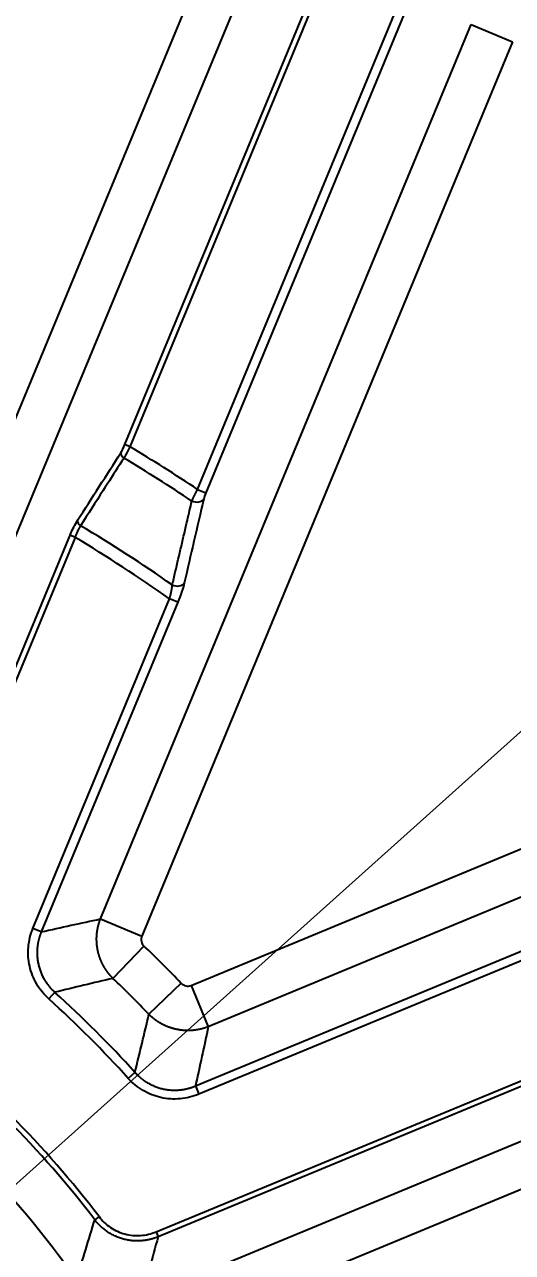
# Model space of a CAD drawing. Header units: millimetres. Extents: x 18 to 755, y 19 to 576.
# Drawn here: x 636.4 to 663.2, y 267.4 to 334.9 of the extents above; entities that cross this region are included whole.
import ezdxf

# ---------------------------------------------------------------- set-up
doc = ezdxf.new("R2010")
doc.units = ezdxf.units.MM
doc.layers.add('1', color=7, linetype='Continuous', true_color=0xffffff)
doc.styles.add('Arial', font='Arial')
doc.dimstyles.get("Standard").update_dxf_attribs({"dimtxt": 0.18, "dimasz": 0.18, "dimexe": 0.18, "dimexo": 0.0625, "dimgap": 0.09, "dimtad": 0, "dimtih": 1, "dimtoh": 1, "dimdec": 4, "dimzin": 0, "dimdsep": 46, "dimtxsty": 'Standard', "dimcen": 0.09, "dimadec": 0, "dimazin": 0, "dimtfac": 1, "dimtdec": 4, "dimtofl": 0, "dimtmove": 0, "dimatfit": 3, "dimfxl": 1, "dimtolj": 1, "dimtzin": 0, "dimarcsym": 0})

# ---------------------------------------------------------------- blocks, each defined once
blk = doc.blocks.new('_U0')
at = {"layer": '1', "color": 18, "linetype": 'Continuous', "lineweight": 13}
for p, q in [((700.69, 329.267), (735.405, 360.387)), ((493.69, 143.7), (700.69, 329.267)), ((493.69, 143.7), (695.478, 324.594))]:
    blk.add_line(p, q, dxfattribs=at)
at = {"layer": '1', "color": 18}
for points in [[(696.257, 323.726), (694.699, 325.463), (700.69, 329.267)], [(498.124, 149.241), (499.681, 147.504), (493.69, 143.7)]]:
    blk.add_solid(points, dxfattribs=at)
at = {"layer": 'Defpoints', "color": 0}
for p in [(700.69, 329.267), (493.69, 143.7)]:
    blk.add_point(p, dxfattribs=at)
at = {"layer": '1', "color": 18, "lineweight": -3, "insert": (708.25, 350.86), "char_height": 7, "attachment_point": 1, "rotation": 41.87487, "style": 'Arial'}
blk.add_mtext('\\A1;%%c278', dxfattribs=at)
blk = doc.blocks.new('_U13')
at = {"layer": '1', "color": 18, "linetype": 'Continuous', "lineweight": 13}
for p, q in [((602.305, 316.784), (620.6, 353.631)), ((595.189, 302.453), (599.191, 310.514)), ((592.076, 296.183), (588.963, 289.914))]:
    blk.add_line(p, q, dxfattribs=at)
at = {"layer": '1', "color": 18}
for points in [[(601.26, 317.303), (603.35, 316.265), (599.191, 310.514)], [(593.121, 295.664), (591.031, 296.702), (595.189, 302.453)]]:
    blk.add_solid(points, dxfattribs=at)
at = {"layer": 'Defpoints', "color": 0}
for p in [(599.191, 310.514), (595.189, 302.453)]:
    blk.add_point(p, dxfattribs=at)
at = {"layer": '1', "color": 18, "lineweight": -3, "insert": (595.384, 327.653), "char_height": 7, "attachment_point": 1, "rotation": 63.59408, "style": 'Arial'}
blk.add_mtext('\\A1; %%c9 \\fArial|b0|i0;\\C18;\\H7.00;\\fArial|b0|i0;x 2\\fArial|b0|i0;\\H7.00;\\C18;', dxfattribs=at)

msp = doc.modelspace()

# ---------------------------------------------------------------- linework, layer by layer
at = {"layer": '1', "color": 7, "lineweight": -3}
for p, q in [((641.889, 311.847), (655.052, 343.626)), ((655.325, 343.513), (642.162, 311.733)), ((623.326, 282.995), (648.098, 342.804)), ((650.373, 341.862), (625.601, 282.053)), ((645.877, 309.385), (658.79, 340.558)), ((659.245, 340.369), (646.332, 309.196)), ((640.542, 285.762), (660.915, 334.946)), ((660.915, 334.946), (663.19, 334.004)), ((663.19, 334.004), (642.816, 284.82)), ((642.162, 311.733), (641.889, 311.847)), ((645.877, 309.385), (646.332, 309.196)), ((628.988, 283.003), (638.87, 306.861)), ((639.143, 306.748), (629.261, 282.89)), ((639.143, 306.748), (638.87, 306.861)), ((636.831, 285.241), (644.341, 303.371)), ((644.796, 303.182), (637.285, 285.052)), ((644.796, 303.182), (644.341, 303.371)), ((645.526, 282.11), (694.71, 302.483)), ((695.652, 300.209), (646.468, 279.835)), ((642.759, 264.895), (702.567, 289.67)), ((703.509, 287.395), (643.701, 262.621)), ((640.542, 285.762), (642.816, 284.82)), ((637.285, 285.052), (636.831, 285.241)), ((642.931, 284.275), (641.228, 282.497)), ((645.759, 276.579), (663.889, 284.089)), ((664.078, 283.634), (645.948, 276.124)), ((638.035, 281.729), (637.705, 281.363)), ((644.982, 282.224), (643.203, 280.522)), ((645.526, 282.11), (646.468, 279.835)), ((643.596, 268.556), (667.453, 278.438)), ((667.566, 278.165), (643.709, 268.283)), ((642.435, 277.329), (642.07, 276.999)), ((645.759, 276.579), (645.948, 276.124)), ((640.462, 269.402), (640.227, 269.224)), ((643.596, 268.556), (643.709, 268.283))]:
    msp.add_line(p, q, dxfattribs=at)
for radius, start, end in [(136.863, 270, 90), (129, 270, 90), (139, 23.48051, 66.51949), (87.664, 56.26289, 59.13612), (86.957, 56.19951, 59.1123), (82.543, 55.03886, 59.20633), (81.836, 54.81913, 59.16), (66.153, 43.74355, 46.25645), (63.691, 43.74355, 46.25645), (60.954, 42.07411, 47.92589), (60.462, 42.07411, 47.92589), (54.37, 37.26196, 52.7399), (54.075, 37.26196, 52.7399), (51.309, 35.02226, 54.97959), (48.847, 35.02226, 54.97959)]:
    msp.add_arc((597.19, 236.483), radius, start, end, dxfattribs=at)
for centre, major_axis, ratio, start_param, end_param in [((641.939, 311.29), (0.253, -0.162), 0.706939, 3.389646, 4.734138), ((645.761, 309.037), (-0.487, 0.113), 0.68293, 1.317125, 2.901578), ((639.556, 307.571), (0.253, -0.162), 0.706921, 3.38964, 4.735291), ((644.692, 304.421), (-0.487, 0.113), 0.680219, 1.304161, 2.902421)]:
    msp.add_ellipse(centre, major_axis=major_axis, ratio=ratio, start_param=start_param, end_param=end_param, dxfattribs=at)
for points in [[(639.284, 307.684), (640.078, 308.924), (640.872, 310.164), (641.666, 311.403)], [(641.666, 311.403), (641.737, 311.513), (641.818, 311.675), (641.889, 311.847)], [(646.216, 308.848), (645.861, 307.312), (645.505, 305.773), (645.146, 304.232)], [(646.332, 309.196), (646.28, 309.07), (646.239, 308.945), (646.216, 308.848)], [(637.285, 285.052), (638.374, 285.298), (639.46, 285.534), (640.542, 285.762)], [(641.228, 282.497), (640.166, 282.25), (639.102, 281.994), (638.035, 281.729)], [(642.435, 277.329), (642.701, 278.395), (642.957, 279.46), (643.203, 280.522)], [(646.468, 279.835), (646.241, 278.753), (646.005, 277.668), (645.759, 276.579)], [(639.208, 265.929), (639.562, 267.031), (639.901, 268.129), (640.227, 269.224)], [(643.709, 268.283), (643.405, 267.159), (643.089, 266.03), (642.759, 264.895)]]:
    msp.add_open_spline(points, degree=3, dxfattribs=at)
for points, knots in [([(642.162, 311.733), (642.16, 311.729), (642.155, 311.719), (642.149, 311.705), (642.142, 311.691), (642.136, 311.677), (642.129, 311.664), (642.122, 311.65), (642.116, 311.636), (642.109, 311.622), (642.102, 311.609), (642.096, 311.595), (642.089, 311.581), (642.082, 311.568), (642.076, 311.555), (642.069, 311.541), (642.063, 311.528), (642.056, 311.515), (642.049, 311.502), (642.043, 311.489), (642.036, 311.476), (642.03, 311.463), (642.023, 311.451), (642.016, 311.438), (642.01, 311.426), (642.003, 311.413), (641.997, 311.401), (641.991, 311.389), (641.984, 311.377), (641.978, 311.365), (641.971, 311.353), (641.965, 311.341), (641.959, 311.33), (641.953, 311.318), (641.946, 311.307), (641.94, 311.295), (641.934, 311.284), (641.928, 311.273), (641.922, 311.263), (641.916, 311.252), (641.91, 311.241), (641.904, 311.231), (641.898, 311.22), (641.892, 311.21), (641.886, 311.2), (641.88, 311.19), (641.874, 311.181), (641.869, 311.171), (641.863, 311.162), (641.858, 311.152), (641.852, 311.143), (641.846, 311.134), (641.841, 311.125), (641.836, 311.116), (641.832, 311.111), (641.83, 311.108)], [0, 0, 0, 0, 0.019752, 0.039468, 0.059149, 0.078794, 0.098404, 0.117979, 0.137519, 0.157024, 0.176494, 0.195929, 0.21533, 0.234696, 0.254027, 0.273324, 0.292586, 0.311814, 0.331008, 0.350168, 0.369294, 0.388386, 0.407444, 0.426468, 0.445459, 0.464416, 0.48334, 0.50223, 0.521087, 0.539911, 0.558701, 0.577459, 0.596184, 0.614876, 0.633535, 0.652162, 0.670756, 0.689317, 0.707847, 0.726344, 0.744809, 0.763242, 0.781643, 0.800012, 0.818349, 0.836655, 0.854929, 0.873172, 0.891384, 0.909564, 0.927713, 0.945831, 0.963918, 0.981974, 1, 1, 1, 1]), ([(641.83, 311.108), (641.754, 310.989), (641.678, 310.87), (641.296, 310.274), (640.991, 309.798), (640.273, 308.677), (639.86, 308.033), (639.448, 307.389)], [0, 0, 0, 0, 0.096089, 0.096089, 0.480447, 0.480447, 1, 1, 1, 1]), ([(645.565, 308.743), (645.566, 308.747), (645.569, 308.754), (645.574, 308.765), (645.579, 308.775), (645.583, 308.786), (645.588, 308.797), (645.593, 308.808), (645.598, 308.819), (645.603, 308.83), (645.608, 308.842), (645.613, 308.853), (645.618, 308.864), (645.623, 308.875), (645.629, 308.886), (645.634, 308.897), (645.639, 308.908), (645.644, 308.919), (645.649, 308.93), (645.655, 308.941), (645.66, 308.952), (645.665, 308.963), (645.67, 308.974), (645.675, 308.985), (645.681, 308.996), (645.686, 309.007), (645.691, 309.018), (645.696, 309.028), (645.701, 309.039), (645.707, 309.049), (645.712, 309.06), (645.717, 309.07), (645.722, 309.081), (645.727, 309.091), (645.732, 309.101), (645.737, 309.112), (645.742, 309.122), (645.747, 309.132), (645.752, 309.142), (645.757, 309.151), (645.762, 309.161), (645.767, 309.171), (645.772, 309.18), (645.776, 309.19), (645.781, 309.199), (645.786, 309.208), (645.791, 309.218), (645.795, 309.227), (645.8, 309.236), (645.804, 309.244), (645.809, 309.253), (645.813, 309.262), (645.818, 309.27), (645.822, 309.279), (645.826, 309.287), (645.83, 309.295), (645.835, 309.303), (645.839, 309.311), (645.843, 309.319), (645.847, 309.327), (645.851, 309.334), (645.855, 309.342), (645.859, 309.349), (645.863, 309.357), (645.866, 309.364), (645.87, 309.371), (645.874, 309.378), (645.876, 309.382), (645.877, 309.385)], [0, 0, 0, 0, 0.020582, 0.040997, 0.061245, 0.081326, 0.10124, 0.120987, 0.140566, 0.159978, 0.179224, 0.198302, 0.217213, 0.235957, 0.254534, 0.272943, 0.291186, 0.309261, 0.32717, 0.344911, 0.362485, 0.379892, 0.397132, 0.414205, 0.431111, 0.447849, 0.464421, 0.480825, 0.497062, 0.513133, 0.529036, 0.544772, 0.56034, 0.575742, 0.590977, 0.606044, 0.620945, 0.635678, 0.650245, 0.664644, 0.678876, 0.692941, 0.706839, 0.72057, 0.734134, 0.74753, 0.76076, 0.773823, 0.786718, 0.799447, 0.812008, 0.824403, 0.83663, 0.84869, 0.860584, 0.87231, 0.883869, 0.895262, 0.906487, 0.917545, 0.928436, 0.939161, 0.949718, 0.960108, 0.970332, 0.980388, 0.990277, 1, 1, 1, 1]), ([(644.489, 304.131), (644.545, 304.369), (644.6, 304.606), (644.878, 305.795), (645.1, 306.745), (645.402, 308.044), (645.483, 308.394), (645.565, 308.743)], [0, 0, 0, 0, 0.154458, 0.154458, 0.772291, 0.772291, 1, 1, 1, 1]), ([(638.87, 306.861), (638.936, 307.02), (639.006, 307.174), (639.147, 307.456), (639.218, 307.582), (639.284, 307.684)], [0, 0, 0, 0, 0.5, 0.5, 1, 1, 1, 1]), ([(639.448, 307.389), (639.446, 307.386), (639.442, 307.381), (639.437, 307.372), (639.431, 307.363), (639.425, 307.354), (639.42, 307.345), (639.414, 307.335), (639.408, 307.326), (639.403, 307.316), (639.397, 307.306), (639.391, 307.296), (639.385, 307.286), (639.38, 307.276), (639.374, 307.265), (639.368, 307.255), (639.362, 307.244), (639.356, 307.233), (639.35, 307.222), (639.345, 307.211), (639.339, 307.199), (639.333, 307.188), (639.327, 307.176), (639.321, 307.165), (639.315, 307.153), (639.309, 307.141), (639.303, 307.129), (639.297, 307.116), (639.291, 307.104), (639.285, 307.091), (639.28, 307.079), (639.274, 307.066), (639.268, 307.053), (639.262, 307.04), (639.256, 307.027), (639.25, 307.014), (639.244, 307.001), (639.238, 306.987), (639.233, 306.974), (639.227, 306.96), (639.221, 306.947), (639.215, 306.933), (639.209, 306.919), (639.204, 306.905), (639.198, 306.891), (639.192, 306.877), (639.187, 306.863), (639.181, 306.849), (639.175, 306.835), (639.17, 306.82), (639.164, 306.806), (639.159, 306.792), (639.153, 306.777), (639.148, 306.762), (639.144, 306.753), (639.143, 306.748)], [0, 0, 0, 0, 0.018155, 0.036332, 0.05453, 0.072751, 0.090995, 0.109262, 0.127552, 0.145866, 0.164204, 0.182567, 0.200954, 0.219367, 0.237805, 0.256269, 0.27476, 0.293276, 0.31182, 0.330391, 0.348989, 0.367616, 0.38627, 0.404953, 0.423666, 0.442407, 0.461177, 0.479978, 0.498809, 0.51767, 0.536562, 0.555485, 0.57444, 0.593426, 0.612445, 0.631496, 0.650579, 0.669695, 0.688845, 0.708028, 0.727245, 0.746496, 0.765782, 0.785102, 0.804458, 0.823848, 0.843275, 0.862737, 0.882235, 0.90177, 0.921342, 0.94095, 0.960596, 0.980279, 1, 1, 1, 1]), ([(644.341, 303.371), (644.342, 303.376), (644.345, 303.387), (644.35, 303.403), (644.355, 303.419), (644.359, 303.436), (644.364, 303.453), (644.369, 303.47), (644.373, 303.487), (644.378, 303.505), (644.383, 303.523), (644.387, 303.541), (644.392, 303.559), (644.396, 303.577), (644.401, 303.596), (644.406, 303.615), (644.41, 303.634), (644.414, 303.653), (644.419, 303.673), (644.423, 303.693), (644.427, 303.712), (644.431, 303.732), (644.436, 303.753), (644.44, 303.776), (644.445, 303.802), (644.451, 303.832), (644.456, 303.861), (644.461, 303.889), (644.465, 303.918), (644.469, 303.946), (644.473, 303.974), (644.477, 304.001), (644.48, 304.028), (644.483, 304.054), (644.485, 304.08), (644.487, 304.106), (644.488, 304.122), (644.489, 304.131)], [0, 0, 0, 0, 0.019473, 0.039254, 0.059344, 0.079744, 0.100453, 0.121472, 0.142801, 0.16444, 0.186391, 0.208651, 0.231224, 0.254107, 0.277302, 0.300809, 0.324627, 0.348758, 0.373202, 0.397957, 0.423026, 0.448408, 0.474102, 0.50011, 0.538421, 0.576756, 0.615114, 0.653496, 0.691902, 0.730331, 0.768783, 0.80726, 0.84576, 0.884284, 0.922832, 0.961404, 1, 1, 1, 1]), ([(645.146, 304.232), (645.112, 304.086), (645.065, 303.92), (644.945, 303.56), (644.874, 303.372), (644.796, 303.182)], [0, 0, 0, 0, 0.5, 0.5, 1, 1, 1, 1]), ([(641.228, 282.497), (641.222, 282.503), (641.209, 282.516), (641.19, 282.536), (641.17, 282.556), (641.151, 282.576), (641.133, 282.596), (641.114, 282.616), (641.096, 282.637), (641.078, 282.657), (641.06, 282.678), (641.042, 282.699), (641.024, 282.72), (641.007, 282.742), (640.989, 282.763), (640.972, 282.785), (640.956, 282.807), (640.939, 282.829), (640.923, 282.851), (640.906, 282.873), (640.89, 282.895), (640.875, 282.918), (640.859, 282.94), (640.844, 282.963), (640.829, 282.986), (640.814, 283.009), (640.799, 283.032), (640.785, 283.055), (640.77, 283.078), (640.756, 283.101), (640.743, 283.125), (640.729, 283.149), (640.716, 283.172), (640.703, 283.196), (640.69, 283.22), (640.677, 283.244), (640.665, 283.268), (640.653, 283.292), (640.641, 283.316), (640.629, 283.34), (640.618, 283.364), (640.606, 283.388), (640.595, 283.413), (640.585, 283.437), (640.574, 283.462), (640.564, 283.486), (640.554, 283.511), (640.544, 283.535), (640.534, 283.56), (640.525, 283.585), (640.516, 283.609), (640.507, 283.634), (640.498, 283.659), (640.49, 283.683), (640.482, 283.708), (640.474, 283.733), (640.466, 283.758), (640.458, 283.782), (640.451, 283.807), (640.444, 283.832), (640.437, 283.857), (640.431, 283.881), (640.424, 283.906), (640.418, 283.931), (640.412, 283.955), (640.407, 283.98), (640.401, 284.005), (640.394, 284.036), (640.386, 284.076), (640.378, 284.122), (640.37, 284.17), (640.363, 284.217), (640.356, 284.265), (640.35, 284.313), (640.345, 284.362), (640.341, 284.411), (640.337, 284.46), (640.335, 284.509), (640.333, 284.559), (640.331, 284.609), (640.331, 284.659), (640.332, 284.709), (640.333, 284.759), (640.335, 284.81), (640.338, 284.861), (640.342, 284.911), (640.347, 284.962), (640.353, 285.013), (640.359, 285.064), (640.366, 285.114), (640.375, 285.165), (640.384, 285.216), (640.394, 285.266), (640.405, 285.317), (640.416, 285.367), (640.429, 285.417), (640.443, 285.467), (640.457, 285.517), (640.472, 285.567), (640.488, 285.616), (640.505, 285.665), (640.523, 285.714), (640.535, 285.746), (640.542, 285.762)], [0, 0, 0, 0, 0.007816, 0.015634, 0.023453, 0.031272, 0.039091, 0.046911, 0.05473, 0.062547, 0.070364, 0.078178, 0.08599, 0.0938, 0.101606, 0.109409, 0.117208, 0.125003, 0.132793, 0.140578, 0.148358, 0.156131, 0.163898, 0.171659, 0.179412, 0.187158, 0.194896, 0.202625, 0.210346, 0.218057, 0.22576, 0.233452, 0.241134, 0.248805, 0.256466, 0.264115, 0.271752, 0.279377, 0.286989, 0.294589, 0.302175, 0.309748, 0.317306, 0.324851, 0.33238, 0.339895, 0.347394, 0.354878, 0.362346, 0.369797, 0.377231, 0.384649, 0.392049, 0.399432, 0.406796, 0.414143, 0.42147, 0.428779, 0.436069, 0.443339, 0.45059, 0.45782, 0.46503, 0.47222, 0.479389, 0.486537, 0.493663, 0.500768, 0.514141, 0.527591, 0.541114, 0.55471, 0.568376, 0.58211, 0.595911, 0.609777, 0.623705, 0.637693, 0.65174, 0.665842, 0.679998, 0.694206, 0.708463, 0.722766, 0.737114, 0.751504, 0.765932, 0.780398, 0.794898, 0.809429, 0.82399, 0.838577, 0.853187, 0.867819, 0.882469, 0.897134, 0.911812, 0.926501, 0.941197, 0.955897, 0.9706, 0.985302, 1, 1, 1, 1]), ([(637.705, 281.363), (637.573, 281.483), (637.451, 281.611), (637.227, 281.886), (637.125, 282.033), (636.947, 282.337), (636.87, 282.495), (636.741, 282.822), (636.688, 282.994), (636.611, 283.338), (636.586, 283.512), (636.562, 283.863), (636.564, 284.041), (636.611, 284.571), (636.694, 284.912), (636.831, 285.241)], [0, 0, 0, 0, 0.125, 0.125, 0.25, 0.25, 0.375, 0.375, 0.5, 0.5, 0.625, 0.625, 0.75, 0.75, 1, 1, 1, 1]), ([(637.285, 285.052), (637.282, 285.044), (637.275, 285.027), (637.265, 285.002), (637.255, 284.977), (637.246, 284.952), (637.236, 284.927), (637.227, 284.902), (637.218, 284.877), (637.21, 284.852), (637.201, 284.826), (637.193, 284.801), (637.185, 284.776), (637.178, 284.751), (637.17, 284.725), (637.163, 284.7), (637.156, 284.675), (637.15, 284.65), (637.143, 284.624), (637.137, 284.599), (637.131, 284.574), (637.125, 284.549), (637.12, 284.523), (637.115, 284.498), (637.11, 284.473), (637.105, 284.448), (637.1, 284.423), (637.096, 284.398), (637.092, 284.373), (637.088, 284.348), (637.085, 284.323), (637.081, 284.298), (637.078, 284.274), (637.075, 284.249), (637.072, 284.224), (637.07, 284.2), (637.061, 284.107), (637.053, 283.947), (637.059, 283.719), (637.083, 283.494), (637.123, 283.272), (637.181, 283.054), (637.256, 282.841), (637.348, 282.632), (637.428, 282.483), (637.485, 282.388), (637.513, 282.344), (637.541, 282.301), (637.57, 282.257), (637.6, 282.214), (637.631, 282.172), (637.663, 282.129), (637.696, 282.087), (637.73, 282.045), (637.765, 282.004), (637.801, 281.963), (637.838, 281.923), (637.876, 281.883), (637.914, 281.843), (637.954, 281.804), (637.994, 281.766), (638.021, 281.741), (638.035, 281.729)], [0, 0, 0, 0, 0.007423, 0.014834, 0.022232, 0.029616, 0.036986, 0.044342, 0.051683, 0.059008, 0.066318, 0.073613, 0.08089, 0.088151, 0.095394, 0.10262, 0.109828, 0.117017, 0.124188, 0.131339, 0.13847, 0.145582, 0.152673, 0.159743, 0.166793, 0.17382, 0.180826, 0.18781, 0.194771, 0.201709, 0.208624, 0.215516, 0.222383, 0.229226, 0.236045, 0.242839, 0.249607, 0.31255, 0.375247, 0.437527, 0.499226, 0.560966, 0.623281, 0.686008, 0.748976, 0.763016, 0.777162, 0.791412, 0.805763, 0.820211, 0.834754, 0.849388, 0.864111, 0.878918, 0.893806, 0.908772, 0.923812, 0.938923, 0.954101, 0.969343, 0.984643, 1, 1, 1, 1]), ([(642.816, 284.82), (642.778, 284.728), (642.769, 284.626), (642.809, 284.434), (642.859, 284.344), (642.931, 284.275)], [0, 0, 0, 0, 0.5, 0.5, 1, 1, 1, 1]), ([(644.982, 282.224), (645.051, 282.152), (645.14, 282.103), (645.332, 282.062), (645.434, 282.071), (645.526, 282.11)], [0, 0, 0, 0, 0.5, 0.5, 1, 1, 1, 1]), ([(646.468, 279.835), (646.46, 279.832), (646.443, 279.825), (646.417, 279.815), (646.391, 279.806), (646.365, 279.796), (646.339, 279.787), (646.313, 279.779), (646.287, 279.77), (646.261, 279.762), (646.234, 279.754), (646.208, 279.746), (646.181, 279.738), (646.155, 279.731), (646.128, 279.724), (646.102, 279.717), (646.075, 279.71), (646.048, 279.704), (646.021, 279.698), (645.995, 279.692), (645.968, 279.686), (645.941, 279.681), (645.914, 279.676), (645.887, 279.671), (645.86, 279.666), (645.833, 279.662), (645.806, 279.658), (645.779, 279.654), (645.752, 279.65), (645.725, 279.647), (645.698, 279.643), (645.671, 279.641), (645.644, 279.638), (645.617, 279.636), (645.59, 279.633), (645.563, 279.631), (645.536, 279.63), (645.509, 279.628), (645.482, 279.627), (645.455, 279.626), (645.428, 279.625), (645.402, 279.625), (645.375, 279.625), (645.348, 279.625), (645.322, 279.625), (645.295, 279.625), (645.269, 279.626), (645.242, 279.627), (645.216, 279.628), (645.189, 279.629), (645.163, 279.631), (645.137, 279.633), (645.111, 279.635), (645.085, 279.637), (645.059, 279.639), (645.033, 279.642), (645.007, 279.645), (644.982, 279.648), (644.956, 279.651), (644.931, 279.655), (644.905, 279.659), (644.88, 279.663), (644.855, 279.667), (644.83, 279.671), (644.805, 279.676), (644.78, 279.68), (644.755, 279.685), (644.723, 279.692), (644.684, 279.7), (644.638, 279.711), (644.591, 279.723), (644.545, 279.736), (644.499, 279.749), (644.452, 279.763), (644.406, 279.778), (644.359, 279.794), (644.313, 279.81), (644.266, 279.828), (644.22, 279.846), (644.174, 279.865), (644.128, 279.885), (644.082, 279.905), (644.037, 279.927), (643.991, 279.949), (643.946, 279.973), (643.902, 279.997), (643.857, 280.021), (643.813, 280.047), (643.769, 280.073), (643.725, 280.101), (643.682, 280.129), (643.64, 280.157), (643.597, 280.187), (643.555, 280.217), (643.514, 280.248), (643.473, 280.28), (643.433, 280.312), (643.393, 280.346), (643.354, 280.379), (643.315, 280.414), (643.277, 280.449), (643.24, 280.485), (643.216, 280.509), (643.203, 280.522)], [0, 0, 0, 0, 0.007817, 0.015635, 0.023454, 0.031273, 0.039093, 0.046913, 0.054732, 0.06255, 0.070367, 0.078181, 0.085994, 0.093804, 0.10161, 0.109414, 0.117213, 0.125008, 0.132798, 0.140583, 0.148363, 0.156137, 0.163904, 0.171664, 0.179418, 0.187164, 0.194902, 0.202631, 0.210352, 0.218064, 0.225766, 0.233458, 0.24114, 0.248812, 0.256472, 0.264121, 0.271758, 0.279383, 0.286995, 0.294595, 0.302181, 0.309754, 0.317312, 0.324857, 0.332386, 0.339901, 0.3474, 0.354883, 0.362351, 0.369802, 0.377236, 0.384654, 0.392054, 0.399436, 0.4068, 0.414146, 0.421474, 0.428782, 0.436072, 0.443342, 0.450592, 0.457822, 0.465032, 0.472222, 0.47939, 0.486537, 0.493663, 0.500768, 0.514142, 0.527592, 0.541116, 0.554712, 0.568379, 0.582114, 0.595915, 0.609781, 0.623709, 0.637698, 0.651745, 0.665848, 0.680004, 0.694212, 0.708469, 0.722773, 0.73712, 0.75151, 0.765939, 0.780404, 0.794904, 0.809435, 0.823996, 0.838582, 0.853192, 0.867824, 0.882473, 0.897138, 0.911816, 0.926504, 0.941199, 0.955899, 0.970601, 0.985302, 1, 1, 1, 1]), ([(645.948, 276.124), (645.783, 276.056), (645.615, 276.001), (645.27, 275.916), (645.094, 275.887), (644.743, 275.857), (644.567, 275.855), (644.216, 275.879), (644.038, 275.905), (643.694, 275.983), (643.526, 276.035), (643.199, 276.165), (643.039, 276.243), (642.581, 276.512), (642.309, 276.734), (642.07, 276.999)], [0, 0, 0, 0, 0.125, 0.125, 0.25, 0.25, 0.375, 0.375, 0.5, 0.5, 0.625, 0.625, 0.75, 0.75, 1, 1, 1, 1]), ([(642.435, 277.329), (642.441, 277.322), (642.453, 277.309), (642.472, 277.289), (642.49, 277.269), (642.509, 277.25), (642.527, 277.231), (642.546, 277.211), (642.565, 277.193), (642.584, 277.174), (642.603, 277.156), (642.623, 277.138), (642.642, 277.12), (642.662, 277.102), (642.681, 277.084), (642.701, 277.067), (642.721, 277.05), (642.741, 277.033), (642.761, 277.016), (642.781, 277), (642.801, 276.984), (642.822, 276.968), (642.842, 276.952), (642.862, 276.937), (642.883, 276.921), (642.904, 276.906), (642.924, 276.891), (642.945, 276.877), (642.966, 276.862), (642.987, 276.848), (643.008, 276.834), (643.029, 276.82), (643.05, 276.807), (643.071, 276.793), (643.092, 276.78), (643.113, 276.768), (643.192, 276.72), (643.334, 276.644), (643.542, 276.552), (643.756, 276.476), (643.974, 276.418), (644.195, 276.377), (644.42, 276.353), (644.648, 276.346), (644.818, 276.354), (644.928, 276.365), (644.979, 276.371), (645.03, 276.378), (645.082, 276.386), (645.133, 276.394), (645.185, 276.404), (645.238, 276.415), (645.29, 276.427), (645.342, 276.439), (645.394, 276.453), (645.447, 276.468), (645.499, 276.484), (645.551, 276.501), (645.604, 276.519), (645.656, 276.538), (645.708, 276.558), (645.742, 276.572), (645.759, 276.579)], [0, 0, 0, 0, 0.007422, 0.014832, 0.022228, 0.029611, 0.03698, 0.044335, 0.051675, 0.059001, 0.06631, 0.073604, 0.080881, 0.088141, 0.095384, 0.10261, 0.109817, 0.117007, 0.124177, 0.131328, 0.13846, 0.145571, 0.152663, 0.159734, 0.166783, 0.173811, 0.180818, 0.187802, 0.194764, 0.201703, 0.208618, 0.215511, 0.222379, 0.229223, 0.236043, 0.242838, 0.249607, 0.312539, 0.375233, 0.437516, 0.499226, 0.560955, 0.623267, 0.685997, 0.748976, 0.763013, 0.777158, 0.791406, 0.805755, 0.820202, 0.834744, 0.849378, 0.8641, 0.878907, 0.893795, 0.908762, 0.923803, 0.938915, 0.954095, 0.969338, 0.984641, 1, 1, 1, 1]), ([(643.709, 268.283), (643.701, 268.28), (643.685, 268.273), (643.662, 268.264), (643.638, 268.255), (643.615, 268.246), (643.591, 268.237), (643.568, 268.229), (643.544, 268.22), (643.52, 268.212), (643.497, 268.205), (643.473, 268.197), (643.449, 268.19), (643.425, 268.182), (643.402, 268.175), (643.378, 268.169), (643.354, 268.162), (643.33, 268.156), (643.307, 268.15), (643.283, 268.144), (643.259, 268.138), (643.236, 268.132), (643.212, 268.127), (643.188, 268.122), (643.165, 268.117), (643.141, 268.113), (643.118, 268.108), (643.094, 268.104), (643.071, 268.1), (643.047, 268.096), (643.024, 268.092), (643, 268.089), (642.977, 268.085), (642.954, 268.082), (642.931, 268.079), (642.908, 268.077), (642.884, 268.074), (642.861, 268.072), (642.839, 268.07), (642.816, 268.068), (642.793, 268.066), (642.697, 268.059), (642.526, 268.055), (642.283, 268.069), (642.044, 268.103), (641.81, 268.156), (641.581, 268.228), (641.357, 268.318), (641.14, 268.428), (640.988, 268.521), (640.894, 268.586), (640.854, 268.614), (640.814, 268.643), (640.775, 268.673), (640.736, 268.703), (640.697, 268.735), (640.658, 268.768), (640.62, 268.801), (640.581, 268.835), (640.544, 268.871), (640.507, 268.906), (640.47, 268.943), (640.433, 268.981), (640.398, 269.019), (640.362, 269.059), (640.327, 269.099), (640.293, 269.14), (640.26, 269.181), (640.238, 269.209), (640.227, 269.224)], [0, 0, 0, 0, 0.00653, 0.013049, 0.019558, 0.026055, 0.032541, 0.039014, 0.045476, 0.051924, 0.05836, 0.064782, 0.071191, 0.077585, 0.083965, 0.09033, 0.09668, 0.103015, 0.109334, 0.115637, 0.121923, 0.128192, 0.134445, 0.14068, 0.146897, 0.153096, 0.159277, 0.165439, 0.171582, 0.177706, 0.18381, 0.189894, 0.195958, 0.202002, 0.208025, 0.214027, 0.220007, 0.225966, 0.231904, 0.237819, 0.243712, 0.249582, 0.312536, 0.375236, 0.437479, 0.499068, 0.560687, 0.622954, 0.68567, 0.748632, 0.761102, 0.773673, 0.786341, 0.799105, 0.811961, 0.824907, 0.837939, 0.851056, 0.864254, 0.87753, 0.890881, 0.904303, 0.917795, 0.931352, 0.944971, 0.958648, 0.972381, 0.986166, 1, 1, 1, 1]), ([(640.462, 269.402), (640.64, 269.169), (640.852, 268.967), (641.337, 268.64), (641.603, 268.519), (642.168, 268.366), (642.457, 268.338), (643.043, 268.377), (643.324, 268.443), (643.596, 268.556)], [0, 0, 0, 0, 0.25, 0.25, 0.5, 0.5, 0.75, 0.75, 1, 1, 1, 1])]:
    msp.add_open_spline(points, degree=3, knots=knots, dxfattribs=at)

# ---------------------------------------------------------------- dimensions: what is measured, and where the dimension line sits
dim = msp.add_diameter_dim_2p(p1=(493.69, 143.7), p2=(700.69, 329.267), dimstyle='Standard', override={"dimtxt": 7, "dimasz": 7, "dimexe": 2, "dimexo": 0, "dimgap": 3.5, "dimtad": 1, "dimtih": 0, "dimtoh": 0, "dimdec": 1, "dimlfac": 1, "dimzin": 8, "dimdsep": 44, "dimlunit": 2, "dimpost": '%%c<>', "dimtxsty": 'Arial', "dimsah": 1, "dimse1": 0, "dimse2": 0, "dimsd1": 0, "dimsd2": 0, "dimclrd": 18, "dimclre": 18, "dimclrt": 18, "dimtol": 0, "dimtm": -0.1, "dimtfac": 1, "dimtdec": 2, "dimtofl": 1, "dimtmove": 0, "dimatfit": 2, "dimtzin": 8, "dimlwd": 13, "dimlwe": 13}, dxfattribs=at)
dim.commit()
dim.dimension.update_dxf_attribs({"geometry": '_U0', "text_midpoint": (724.206, 350.348), "dimtype": 163})
dim = msp.add_diameter_dim_2p(p1=(595.189, 302.453), p2=(599.191, 310.514), text=' <> \\fArial|b0|i0;\\C18;\\H7.00;\\fArial|b0|i0;x 2\\fArial|b0|i0;\\H7.00;\\C18;', dimstyle='Standard', override={"dimtxt": 7, "dimasz": 7, "dimexe": 2, "dimexo": 0, "dimgap": 3.5, "dimtad": 1, "dimtih": 0, "dimtoh": 0, "dimdec": 1, "dimlfac": 1, "dimzin": 8, "dimdsep": 44, "dimlunit": 2, "dimpost": '%%c<>', "dimtxsty": 'Arial', "dimsah": 1, "dimse1": 0, "dimse2": 0, "dimsd1": 0, "dimsd2": 0, "dimclrd": 18, "dimclre": 18, "dimclrt": 18, "dimtol": 0, "dimtm": -0.1, "dimtfac": 1, "dimtdec": 2, "dimtofl": 1, "dimtmove": 0, "dimatfit": 2, "dimtzin": 8, "dimlwd": 13, "dimlwe": 13}, dxfattribs=at)
dim.commit()
dim.dimension.update_dxf_attribs({"geometry": '_U13', "text_midpoint": (612.155, 336.621), "dimtype": 163})

doc.saveas('drawing.dxf')
